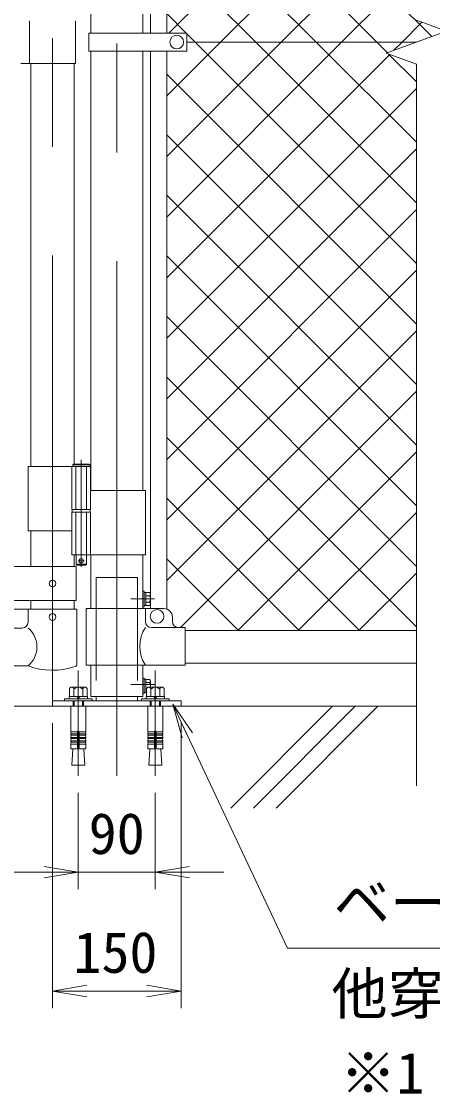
# Model space of a CAD drawing. Units: millimetres, scale not verified. Extents: x -4200 to 4200, y -2970 to 2970.
# Drawn here: x -1713 to -1233, y -491 to 760 of the extents above; entities that cross this region are included whole.
import ezdxf
from ezdxf.enums import TextEntityAlignment as Align

# ---------------------------------------------------------------- set-up
doc = ezdxf.new("R2010")
doc.units = ezdxf.units.MM
doc.header["$LTSCALE"] = 20
doc.linetypes.add('DASHED', pattern=[7.5, 6, -1.5])
doc.linetypes.add('USER1', pattern=[50.8, 31.75, -6.35, 6.35, -6.35])
for name, color, linetype, lineweight in [('0-1_D-BMK', 2, 'USER1', 13), ('0-2_D-STR1', 1, 'Continuous', 18), ('0-3_D-STR3', 3, 'Continuous', 13), ('0-4_D-STR-DIM', 7, 'Continuous', 9), ('0-5_0', 3, 'Continuous', 18), ('0-6_D-STR-TXT', 7, 'Continuous', 9), ('0-7_D-STR2', 7, 'Continuous', 9), ('0-9_D-BGD', 7, 'Continuous', 9)]:
    doc.layers.add(name, color=color, linetype=linetype, lineweight=lineweight)
doc.styles.add('ＭＳ ゴシック', font='')
doc.styles.get('ＭＳ ゴシック').set_extended_font_data('MS Gothic')

# ---------------------------------------------------------------- blocks, each defined once
blk = doc.blocks.new('_Open')
at = {"layer": '0-5_0', "color": 7, "lineweight": 9}
blk.add_line((-20, 3.33), (0, 0), dxfattribs=at)
blk.add_lwpolyline([(-20, -3.33), (0, 0), (-20, 0)], dxfattribs=at)

msp = doc.modelspace()

# ---------------------------------------------------------------- linework, layer by layer
at = {"layer": '0-1_D-BMK'}
for p, q in [((-1676.7, 1503.1), (-1676.7, -35.29)), ((-1601.55, 1496.61), (-1601.55, -120.04)), ((-1643.14, 248.79), (-1643.14, 123.9)), ((-1646.76, 130.87), (-1639.51, 130.87)), ((-1557.57, 86.37), (-1585.02, 86.37)), ((-1646.55, 2.97), (-1646.55, -120.04)), ((-1556.55, 2.97), (-1556.55, -120.04)), ((-1557.57, -13.63), (-1585.02, -13.63))]:
    msp.add_line(p, q, dxfattribs=at)
at = {"layer": '0-2_D-STR1'}
for p, q in [((-1631.8, 1203.87), (-1631.8, 746.87)), ((-1571.3, 1203.87), (-1571.3, 746.87)), ((-1631.8, 725.87), (-1631.8, 212.87)), ((-1571.3, 725.87), (-1571.3, 212.87)), ((-1702.1, 711.37), (-1702.1, 240.87)), ((-1651.3, 711.37), (-1651.3, 243.87)), ((-1702.1, 165.87), (-1702.1, 124.42)), ((-1651.3, 137.87), (-1651.3, 124.42)), ((-1631.8, 137.87), (-1631.8, 75.07)), ((-1571.3, 137.87), (-1571.3, 75.07)), ((-1702.1, 84.42), (-1702.1, 74.37)), ((-1651.3, 84.42), (-1651.3, 74.37)), ((-1521.55, 49.37), (-1251.55, 49.37)), ((-1631.8, 9.07), (-1631.8, -27.63)), ((-1571.3, 9.07), (-1571.3, -27.63)), ((-1521.55, 11.37), (-1251.55, 11.37)), ((-1631.8, -27.63), (-1571.3, -27.63))]:
    msp.add_line(p, q, dxfattribs=at)
at = {"layer": '0-3_D-STR3'}
for p, q in [((-1562.2, 746.87), (-1562.2, 1399.07)), ((-1543.2, 746.87), (-1543.2, 1399.65)), ((-1703.7, 761.37), (-1703.7, 711.37)), ((-1649.7, 761.37), (-1649.7, 711.37)), ((-1634.35, 746.87), (-1634.35, 725.87)), ((-1634.35, 746.87), (-1519.55, 746.87)), ((-1519.55, 746.87), (-1519.55, 725.87)), ((-1634.35, 725.87), (-1519.55, 725.87)), ((-1562.2, 75.07), (-1562.2, 725.87)), ((-1543.2, 74.49), (-1543.2, 725.87)), ((-1251.55, 736.37), (-1519.55, 736.37)), ((-1649.7, 711.37), (-1713.8, 711.37)), ((-1705.25, 240.87), (-1705.25, 165.87)), ((-1705.25, 240.87), (-1632.34, 240.87)), ((-1653.94, 240.87), (-1653.94, 190.87)), ((-1633.14, 242.87), (-1653.14, 242.87)), ((-1652.14, 243.87), (-1634.14, 243.87)), ((-1633.14, 242.87), (-1634.14, 243.87)), ((-1633.14, 242.87), (-1633.14, 240.87)), ((-1632.34, 240.87), (-1632.34, 190.87)), ((-1632.34, 212.87), (-1568, 212.87)), ((-1568, 212.87), (-1568, 137.87)), ((-1653.94, 190.87), (-1632.34, 190.87)), ((-1653.94, 187.87), (-1632.34, 187.87)), ((-1653.94, 187.87), (-1653.94, 137.87)), ((-1653.64, 190.87), (-1653.64, 187.87)), ((-1653.64, 187.87), (-1632.64, 187.87)), ((-1632.64, 190.87), (-1632.64, 187.87)), ((-1632.34, 187.87), (-1632.34, 137.87)), ((-1705.25, 165.87), (-1654.05, 165.87)), ((-1653.94, 137.87), (-1568, 137.87)), ((-1649.14, 137.87), (-1649.14, 126.87)), ((-1648.14, 125.87), (-1649.14, 126.87)), ((-1648.14, 125.87), (-1638.14, 125.87)), ((-1638.14, 125.87), (-1637.14, 126.87)), ((-1649, 84.42), (-1649, 124.42)), ((-1571.3, 95.37), (-1569.7, 95.37)), ((-1569.7, 95.37), (-1569.7, 77.37)), ((-1563.28, 93.87), (-1567.7, 93.87)), ((-1567.7, 93.87), (-1567.7, 78.87)), ((-1563.28, 90.13), (-1567.7, 90.13)), ((-1562.2, 92), (-1562.2, 80.74)), ((-1649, 84.42), (-1740.13, 84.42)), ((-1563.28, 82.61), (-1567.7, 82.61)), ((-1563.28, 78.87), (-1567.7, 78.87)), ((-1705.25, 74.37), (-1731.7, 74.37)), ((-1648.15, 74.37), (-1705.25, 74.37)), ((-1705.25, 74.37), (-1705.25, 59.37)), ((-1648.15, 74.37), (-1648.15, 10.67)), ((-1637.25, 75.07), (-1546.55, 75.07)), ((-1637.25, 75.07), (-1637.25, 9.07)), ((-1568.15, 75.07), (-1568.15, 60.07)), ((-1536.55, 65.07), (-1536.55, 60.07)), ((-1756.7, 52.37), (-1712.25, 52.37)), ((-1561.15, 53.07), (-1521.55, 53.07)), ((-1521.55, 53.07), (-1521.55, 9.07)), ((-1756.7, 8.37), (-1705.25, 8.37)), ((-1637.25, 9.07), (-1521.55, 9.07)), ((-1571.3, -6.07), (-1569.7, -6.07)), ((-1569.7, -6.07), (-1569.7, -24.07)), ((-1563.28, -7.57), (-1567.7, -7.57)), ((-1567.7, -7.57), (-1567.7, -22.57)), ((-1563.28, -11.31), (-1567.7, -11.31)), ((-1562.2, -9.44), (-1562.2, -16.53)), ((-1656.94, -19.03), (-1656.94, -27.33)), ((-1638.75, -16.53), (-1654.34, -16.53)), ((-1652.55, -16.53), (-1640.55, -16.53)), ((-1651.74, -27.33), (-1651.74, -19.03)), ((-1641.35, -27.33), (-1641.35, -19.03)), ((-1636.15, -27.33), (-1636.15, -19.03)), ((-1566.92, -18.83), (-1567.7, -18.83)), ((-1566.94, -22.57), (-1567.7, -22.57)), ((-1566.94, -19.03), (-1566.94, -27.33)), ((-1548.75, -16.53), (-1564.34, -16.53)), ((-1562.55, -16.53), (-1550.55, -16.53)), ((-1561.74, -27.33), (-1561.74, -19.03)), ((-1551.35, -27.33), (-1551.35, -19.03)), ((-1546.15, -27.33), (-1546.15, -19.03)), ((-1662.55, -30.33), (-1662.55, -32.63)), ((-1630.55, -30.33), (-1662.55, -30.33)), ((-1662.55, -32.63), (-1630.55, -32.63)), ((-1635.8, -27.33), (-1657.3, -27.33)), ((-1657.3, -27.33), (-1657.3, -30.33)), ((-1657.3, -30.33), (-1635.8, -30.33)), ((-1656.94, -27.33), (-1636.15, -27.33)), ((-1652.54, -32.63), (-1652.54, -38.63)), ((-1651.46, -38.63), (-1651.46, -32.63)), ((-1648.05, -27.33), (-1647.24, -30.33)), ((-1645.05, -30.33), (-1645.85, -27.33)), ((-1641.62, -38.63), (-1641.62, -32.63)), ((-1640.54, -38.63), (-1640.54, -32.63)), ((-1635.8, -30.33), (-1635.8, -27.33)), ((-1630.55, -32.63), (-1630.55, -30.33)), ((-1625.85, -27.63), (-1625.85, -32.63)), ((-1577.25, -27.63), (-1577.25, -32.63)), ((-1572.55, -30.33), (-1572.55, -32.63)), ((-1540.55, -30.33), (-1572.55, -30.33)), ((-1545.8, -27.33), (-1567.3, -27.33)), ((-1567.3, -27.33), (-1567.3, -30.33)), ((-1567.3, -30.33), (-1545.8, -30.33)), ((-1566.94, -27.33), (-1546.15, -27.33)), ((-1562.54, -32.63), (-1562.54, -38.63)), ((-1561.46, -38.63), (-1561.46, -32.63)), ((-1558.05, -27.33), (-1557.24, -30.33)), ((-1555.05, -30.33), (-1555.85, -27.33)), ((-1551.62, -38.63), (-1551.62, -32.63)), ((-1550.54, -38.63), (-1550.54, -32.63)), ((-1545.8, -30.33), (-1545.8, -27.33)), ((-1540.55, -32.63), (-1540.55, -30.33)), ((-1655.2, -38.63), (-1655.2, -68.67)), ((-1655.2, -38.63), (-1637.9, -38.63)), ((-1637.9, -38.63), (-1637.9, -68.67)), ((-1565.2, -38.63), (-1565.2, -68.67)), ((-1547.9, -38.63), (-1547.9, -68.67)), ((-1647.55, -68.67), (-1655.2, -68.67)), ((-1655.2, -71.17), (-1654.76, -68.71)), ((-1655.2, -71.17), (-1647.55, -71.17)), ((-1655.2, -71.17), (-1655.2, -72.67)), ((-1655.2, -72.67), (-1647.55, -72.67)), ((-1655.2, -75.17), (-1654.76, -72.71)), ((-1647.55, -68.67), (-1647.55, -88.63)), ((-1645.55, -68.67), (-1637.9, -68.67)), ((-1645.55, -68.67), (-1645.55, -88.63)), ((-1637.9, -71.17), (-1645.55, -71.17)), ((-1637.9, -72.67), (-1645.55, -72.67)), ((-1637.9, -71.17), (-1638.33, -68.71)), ((-1637.9, -75.17), (-1638.33, -72.71)), ((-1637.9, -71.17), (-1637.9, -72.67)), ((-1557.55, -68.67), (-1565.2, -68.67)), ((-1565.2, -71.17), (-1564.76, -68.71)), ((-1565.2, -71.17), (-1557.55, -71.17)), ((-1565.2, -71.17), (-1565.2, -72.67)), ((-1565.2, -72.67), (-1557.55, -72.67)), ((-1565.2, -75.17), (-1564.76, -72.71)), ((-1557.55, -68.67), (-1557.55, -88.63)), ((-1555.55, -68.67), (-1547.9, -68.67)), ((-1555.55, -68.67), (-1555.55, -88.63)), ((-1547.9, -71.17), (-1555.55, -71.17)), ((-1547.9, -72.67), (-1555.55, -72.67)), ((-1547.9, -71.17), (-1548.33, -68.71)), ((-1547.9, -75.17), (-1548.33, -72.71)), ((-1547.9, -71.17), (-1547.9, -72.67)), ((-1655.2, -75.17), (-1647.55, -75.17)), ((-1655.2, -75.17), (-1655.2, -76.67)), ((-1655.2, -76.67), (-1647.55, -76.67)), ((-1655.2, -79.17), (-1654.76, -76.71)), ((-1655.2, -79.17), (-1647.55, -79.17)), ((-1655.2, -79.17), (-1655.2, -80.67)), ((-1655.2, -83.13), (-1654.76, -80.67)), ((-1655.2, -80.67), (-1647.55, -80.67)), ((-1655.2, -83.13), (-1647.55, -83.13)), ((-1655.2, -83.13), (-1655.2, -88.63)), ((-1637.9, -75.17), (-1645.55, -75.17)), ((-1637.9, -76.67), (-1645.55, -76.67)), ((-1637.9, -79.17), (-1645.55, -79.17)), ((-1637.9, -80.67), (-1645.55, -80.67)), ((-1637.9, -83.13), (-1645.55, -83.13)), ((-1637.9, -79.17), (-1638.33, -76.71)), ((-1637.9, -83.13), (-1638.33, -80.67)), ((-1637.9, -75.17), (-1637.9, -76.67)), ((-1637.9, -79.17), (-1637.9, -80.67)), ((-1637.9, -83.13), (-1637.9, -88.63)), ((-1565.2, -75.17), (-1557.55, -75.17)), ((-1565.2, -75.17), (-1565.2, -76.67)), ((-1565.2, -76.67), (-1557.55, -76.67)), ((-1565.2, -79.17), (-1564.76, -76.71)), ((-1565.2, -79.17), (-1557.55, -79.17)), ((-1565.2, -79.17), (-1565.2, -80.67)), ((-1565.2, -83.13), (-1564.76, -80.67)), ((-1565.2, -80.67), (-1557.55, -80.67)), ((-1565.2, -83.13), (-1557.55, -83.13)), ((-1565.2, -83.13), (-1565.2, -88.63)), ((-1547.9, -75.17), (-1555.55, -75.17)), ((-1547.9, -76.67), (-1555.55, -76.67)), ((-1547.9, -79.17), (-1555.55, -79.17)), ((-1547.9, -80.67), (-1555.55, -80.67)), ((-1547.9, -83.13), (-1555.55, -83.13)), ((-1547.9, -79.17), (-1548.33, -76.71)), ((-1547.9, -83.13), (-1548.33, -80.67)), ((-1547.9, -75.17), (-1547.9, -76.67)), ((-1547.9, -79.17), (-1547.9, -80.67)), ((-1547.9, -83.13), (-1547.9, -88.63)), ((-1655.2, -88.63), (-1637.9, -88.63)), ((-1653.04, -88.63), (-1654.12, -107.73)), ((-1640.05, -88.63), (-1638.97, -107.73)), ((-1565.2, -88.63), (-1547.9, -88.63)), ((-1563.04, -88.63), (-1564.12, -107.73)), ((-1550.05, -88.63), (-1548.97, -107.73)), ((-1638.97, -107.73), (-1654.12, -107.73)), ((-1548.97, -107.73), (-1564.12, -107.73))]:
    msp.add_line(p, q, dxfattribs=at)
at = {"layer": '0-3_D-STR3', "linetype": 'DASHED'}
for p, q in [((-1649.44, 240.87), (-1649.44, 190.87)), ((-1636.84, 240.87), (-1636.84, 190.87)), ((-1649.44, 187.87), (-1649.44, 137.87)), ((-1636.84, 187.87), (-1636.84, 137.87)), ((-1625.85, 111.37), (-1625.85, -27.63)), ((-1625.85, 111.37), (-1577.25, 111.37)), ((-1577.25, 111.37), (-1577.25, -27.63))]:
    msp.add_line(p, q, dxfattribs=at)
at = {"layer": '0-3_D-STR3'}
for points in [[(-1652.14, 243.87), (-1653.14, 242.87), (-1653.14, 240.87)], [(-1637.14, 137.87), (-1637.14, 126.87), (-1649.14, 126.87)], [(-1649, 124.42), (-1756.7, 124.42), (-1806.7, 74.42)], [(-1571.3, 95.37), (-1571.3, 77.37), (-1569.7, 77.37)], [(-1571.3, -6.07), (-1571.3, -24.07), (-1569.7, -24.07)]]:
    msp.add_lwpolyline(points, dxfattribs=at)
for points in [[(-1567.7, 94.07), (-1569.7, 94.07), (-1569.7, 78.67), (-1567.7, 78.67)], [(-1567.7, -7.37), (-1569.7, -7.37), (-1569.7, -22.77), (-1567.7, -22.77)], [(-1676.55, -38.63), (-1526.55, -38.63), (-1526.55, -32.63), (-1676.55, -32.63)]]:
    msp.add_lwpolyline(points, close=True, dxfattribs=at)
for centre, radius in [((-1531.55, 736.37), 8), ((-1643.14, 130.87), 2.5), ((-1676.7, 104.42), 4), ((-1676.7, 65.37), 4), ((-1554.55, 66.07), 8)]:
    msp.add_circle(centre, radius, dxfattribs=at)
for centre, radius, start, end in [((-1564.36, 92), 2.16, 300, 60), ((-1569.27, 86.37), 7.08, 327.93138, 32.06862), ((-1564.36, 80.74), 2.16, 300, 60), ((-1546.55, 65.07), 10, 0, 90), ((-1712.25, 59.37), 7, 270, 0), ((-1723.44, 30.37), 28.55, 309.59418, 50.40582), ((-1533.93, 31.07), 40.68, 147.25964, 212.74036), ((-1561.15, 60.07), 7, 180, 270), ((-1529.55, 60.07), 7, 180, 270), ((-1676.7, 83.1), 80, 249.0916, 289.22051), ((-1651.45, 10.67), 3.3, 289.22051, 0), ((-1564.36, -9.44), 2.16, 300, 60), ((-1569.27, -15.07), 7.08, 348.07662, 32.06862), ((-1654.34, -19.13), 2.6, 2.20423, 177.79577), ((-1646.55, -23.18), 6.65, 38.61324, 141.38676), ((-1638.75, -19.13), 2.6, 2.20423, 177.79577), ((-1638.75, -19.13), 2.6, 2.20423, 177.79577), ((-1564.34, -19.13), 2.6, 2.20423, 177.79577), ((-1556.55, -23.18), 6.65, 38.61324, 141.38676), ((-1548.75, -19.13), 2.6, 2.20423, 177.79577), ((-1646.55, -68.67), 1, 0, 180), ((-1556.55, -68.67), 1, 0, 180)]:
    msp.add_arc(centre, radius, start, end, dxfattribs=at)
at = {"layer": '0-4_D-STR-DIM'}
for p, q in [((-1216.31, 749.19), (-1251.55, 762.02)), ((-1286.78, 723.54), (-1216.31, 749.19)), ((-1251.55, 710.72), (-1286.78, 723.54)), ((-1251.55, -131.63), (-1251.55, 710.72)), ((-1676.55, -58.63), (-1676.55, -391.25)), ((-1526.55, -58.63), (-1526.55, -391.25)), ((-1646.55, -140.04), (-1646.55, -252.54)), ((-1556.55, -140.04), (-1556.55, -252.54)), ((-1686.55, -232.54), (-1726.55, -232.54)), ((-1646.55, -232.54), (-1556.55, -232.54)), ((-1516.55, -232.54), (-1476.55, -232.54)), ((-1636.55, -371.25), (-1566.55, -371.25))]:
    msp.add_line(p, q, dxfattribs=at)
at = {"layer": '0-6_D-STR-TXT'}
msp.add_lwpolyline([(-555.47, -321.11), (-1402.08, -321.11), (-1535.39, -38.36)], dxfattribs=at)
at = {"layer": '0-7_D-STR2'}
for p, q in [((-1233.6, 742.9), (-1543.2, 1052.5)), ((-1540.58, 746.87), (-1251.55, 1035.9)), ((-1480.37, 736.37), (-1251.55, 965.19)), ((-1368.49, 736.37), (-1543.2, 911.08)), ((-1409.66, 736.37), (-1251.55, 894.48)), ((-1439.2, 736.37), (-1543.2, 840.37)), ((-1338.95, 736.37), (-1251.55, 823.77)), ((-1520.41, 746.87), (-1543.2, 769.66)), ((-1543.2, 673.54), (-1480.37, 736.37)), ((-1543.2, 602.83), (-1409.66, 736.37)), ((-1543.2, 532.12), (-1338.95, 736.37)), ((-1251.55, 548.72), (-1439.2, 736.37)), ((-1251.55, 619.43), (-1368.49, 736.37)), ((-1543.2, 461.41), (-1282.59, 722.02)), ((-1251.55, 690.14), (-1283.9, 722.49)), ((-1251.55, 407.3), (-1543.2, 698.95)), ((-1543.2, 390.7), (-1251.55, 682.35)), ((-1251.55, 336.59), (-1543.2, 628.24)), ((-1543.2, 319.99), (-1251.55, 611.64)), ((-1251.55, 265.87), (-1543.2, 557.52)), ((-1543.2, 249.28), (-1251.55, 540.93)), ((-1251.55, 195.16), (-1543.2, 486.81)), ((-1543.2, 178.57), (-1251.55, 470.22)), ((-1251.55, 124.45), (-1543.2, 416.1)), ((-1543.2, 107.86), (-1251.55, 399.51)), ((-1251.55, 53.74), (-1543.2, 345.39)), ((-1527.28, 53.07), (-1251.55, 328.8)), ((-1317.88, 49.37), (-1543.2, 274.68)), ((-1460.26, 49.37), (-1251.55, 258.09)), ((-1388.59, 49.37), (-1543.2, 203.97)), ((-1389.55, 49.37), (-1251.55, 187.38)), ((-1459.3, 49.37), (-1543.2, 133.26)), ((-1318.84, 49.37), (-1251.55, 116.66))]:
    msp.add_line(p, q, dxfattribs=at)
for points in [[(-1285.44, 724.03), (-1297.77, 736.37), (-1543.2, 981.79)], [(-1277.79, 726.81), (-1268.24, 736.37), (-1244.98, 759.63)], [(-1251.55, 478.01), (-1509.91, 736.37), (-1519.55, 746.01)]]:
    msp.add_lwpolyline(points, dxfattribs=at)
at = {"layer": '0-9_D-BGD'}
for p, q in [((-1251.55, -38.63), (-2951.55, -38.63)), ((-1468.48, -157.69), (-1349.42, -38.63)), ((-1441.96, -157.69), (-1322.9, -38.63)), ((-1415.45, -157.69), (-1296.39, -38.63))]:
    msp.add_line(p, q, dxfattribs=at)

# ---------------------------------------------------------------- block references
at = {"layer": '0-4_D-STR-DIM', "xscale": 2, "yscale": 2}
for p in [(-1646.55, -232.54), (-1526.55, -371.25)]:
    msp.add_blockref('_Open', p, dxfattribs=at)
at = {"layer": '0-4_D-STR-DIM', "xscale": 2, "yscale": 2, "rotation": 180}
for p in [(-1556.55, -232.54), (-1676.55, -371.25)]:
    msp.add_blockref('_Open', p, dxfattribs=at)
at = {"layer": '0-6_D-STR-TXT', "xscale": 2, "yscale": 2, "rotation": 115.24209}
msp.add_blockref('_Open', (-1536.24, -36.55), dxfattribs=at)

# ---------------------------------------------------------------- texts
at = {"layer": '0-4_D-STR-DIM', "style": 'ＭＳ ゴシック'}
for s, p in [('90', (-1634.42, -225.8)), ('150', (-1652.2, -364.5))]:
    msp.add_text(s, height=48.09, dxfattribs=at).set_placement(p, align=Align.BOTTOM_LEFT)
at = {"layer": '0-6_D-STR-TXT', "style": 'ＭＳ ゴシック'}
for s, p in [('ベースプレート 150x150x6 ', (-1348.11, -306.5)), ('他穿孔めねじアンカーM12', (-1350.73, -412.73)), ('※1', (-1340.64, -505.39))]:
    msp.add_text(s, height=48.09, dxfattribs=at).set_placement(p, align=Align.BOTTOM_LEFT)

doc.saveas('drawing.dxf')
